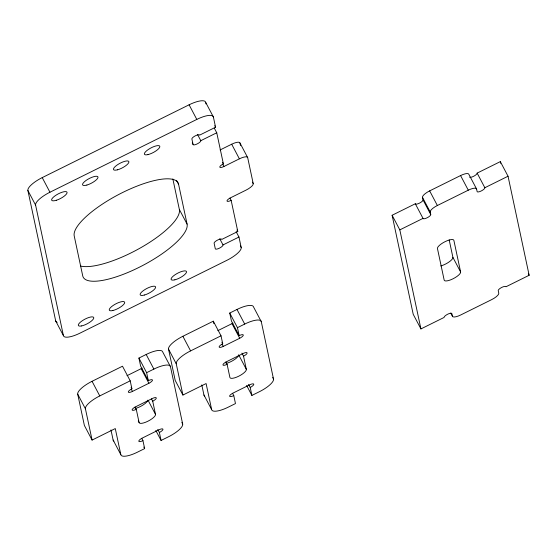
<?xml version="1.0" encoding="UTF-8"?>
<svg xmlns="http://www.w3.org/2000/svg" width="557" height="557" viewBox="0 0 557 557"><rect width="100%" height="100%" fill="white"/><g stroke="black" fill="none" stroke-linecap="round" stroke-linejoin="round"><path stroke-width="0.84" d="M236.126 231.649L238.967 237.031L241.188 247.461A17.309 5.145 -27.8 0 1 226.845 260.335L79.978 333.142A17.309 5.145 -27.8 0 1 63.407 335.593L55.7 320.971L27.892 190.487A17.309 5.145 -27.8 0 1 42.235 177.606L189.102 104.8A17.309 5.145 -27.8 0 1 205.672 102.349L213.38 116.97L215.566 127.233L199.622 135.135A4.331 1.288 -27.8 0 0 195.479 135.748A4.331 1.288 -27.8 0 0 191.893 138.971L193.077 144.507A4.331 1.288 -27.8 0 0 197.22 143.894A4.331 1.288 -27.8 0 0 200.805 140.677L216.75 132.775L214.313 128.159M63.407 335.593L35.599 205.101A17.309 5.145 -27.8 0 1 49.949 192.228L196.809 119.421A17.309 5.145 -27.8 0 1 213.38 116.97M220.092 149.958L231.684 144.214A8.654 2.576 -27.8 0 1 239.97 142.989L247.677 157.603L253.233 183.671A8.654 2.576 -27.8 0 1 246.062 190.111L230.598 197.77A4.331 1.288 -27.8 0 0 227.012 200.993A4.331 1.288 -27.8 0 0 231.155 200.381L237.79 231.496L221.846 239.399A4.331 1.288 -27.8 0 0 217.703 240.011A4.331 1.288 -27.8 0 0 214.118 243.228L215.294 248.77A4.331 1.288 -27.8 0 0 219.437 248.157A4.331 1.288 -27.8 0 0 223.023 244.934L238.967 237.031M216.75 132.775L223.378 163.89A4.331 1.288 -27.8 0 0 219.792 167.107A4.331 1.288 -27.8 0 0 223.935 166.494L239.392 158.829A8.654 2.576 -27.8 0 1 247.677 157.603M508.04 176.228L529.15 275.276L505.958 286.771A4.331 1.288 -27.8 0 0 501.815 287.384A4.331 1.288 -27.8 0 0 498.23 290.608L498.787 293.212A8.654 2.576 -27.8 0 1 491.615 299.652L460.695 314.977A8.654 2.576 -27.8 0 1 452.409 316.202L451.852 313.598A4.331 1.288 -27.8 0 0 447.71 314.211A4.331 1.288 -27.8 0 0 444.124 317.427L420.932 328.922L399.822 229.881L423.014 218.379A4.331 1.288 -27.8 0 0 427.156 217.766A4.331 1.288 -27.8 0 0 430.742 214.549L423.035 199.928L422.478 197.324A8.654 2.576 -27.8 0 1 429.656 190.884L460.569 175.559A8.654 2.576 -27.8 0 1 468.855 174.334L476.569 188.955L477.119 191.559A4.331 1.288 -27.8 0 0 481.262 190.947A4.331 1.288 -27.8 0 0 484.848 187.73L508.04 176.228L500.332 161.614L477.14 173.109A4.331 1.288 -27.8 0 1 474.056 176.068A4.331 1.288 -27.8 0 1 469.614 177.21M420.932 328.922L413.224 314.308L392.114 215.26L415.306 203.765A4.331 1.288 -27.8 0 0 419.449 203.152A4.331 1.288 -27.8 0 0 423.035 199.928M430.742 214.549L430.185 211.945A8.654 2.576 -27.8 0 1 437.363 205.505L468.284 190.181A8.654 2.576 -27.8 0 1 476.569 188.955M141.729 438.31L142.947 440.622L144.646 448.601L137.398 452.193A17.309 5.145 -27.8 0 1 120.827 454.644L115.278 428.577L92.086 440.072L84.379 425.457L77.715 394.175A17.309 5.145 -27.8 0 1 92.058 381.301L122.498 366.214L130.206 380.835L131.905 388.814A4.331 1.288 -27.8 0 0 128.319 392.031A4.331 1.288 -27.8 0 0 132.462 391.418L148.886 383.279A4.331 1.288 -27.8 0 0 152.472 380.062A4.331 1.288 -27.8 0 0 148.329 380.675L140.622 366.053L138.923 358.067L146.171 354.475A17.309 5.145 -27.8 0 1 162.741 352.024L170.449 366.645L182.668 423.988A17.044 5.069 -27.8 0 1 168.806 436.625L161.07 440.462L155.8 430.457M232.554 393.284L233.773 395.595L235.472 403.574L228.224 407.167A17.309 5.145 -27.8 0 1 211.653 409.618L206.097 383.557L182.912 395.052L175.204 380.431L168.534 349.155A17.309 5.145 -27.8 0 1 182.884 336.275L213.317 321.187L221.025 335.808L222.73 343.787A4.331 1.288 -27.8 0 0 219.145 347.011A4.331 1.288 -27.8 0 0 223.287 346.398L239.712 338.252A4.331 1.288 -27.8 0 0 243.298 335.036A4.331 1.288 -27.8 0 0 239.155 335.648L231.447 321.027L229.742 313.048L236.99 309.455A17.309 5.145 -27.8 0 1 253.56 307.004L261.268 321.619L273.494 378.962A17.044 5.069 -27.8 0 1 259.625 391.599L251.896 395.435L246.626 385.43M126.996 375.69L141.179 368.657A4.331 1.288 -27.8 0 0 142.167 368.121M217.815 330.663L232.004 323.631A4.331 1.288 -27.8 0 0 232.993 323.095M92.086 440.072L85.423 408.796A17.309 5.145 -27.8 0 1 99.766 395.923L130.206 380.835M148.329 380.675L146.63 372.689L153.878 369.096A17.309 5.145 -27.8 0 1 170.449 366.645M182.912 395.052L176.242 363.77A17.309 5.145 -27.8 0 1 190.591 350.896L221.025 335.808M239.155 335.648L237.456 327.662L244.697 324.07A17.309 5.145 -27.8 0 1 261.268 321.619M477.14 173.109L484.848 187.73M528.335 273.738L529.15 275.276M460.569 175.559L468.284 190.181M429.656 190.884L437.363 205.505M422.478 197.324L430.185 211.945M449.179 239.886L452.904 257.355L460.611 271.976A9.197 2.736 -27.8 0 1 452.987 278.813A9.197 2.736 -27.8 0 1 444.18 280.115L437.447 248.513A9.197 2.736 -27.8 0 1 445.071 241.668A9.197 2.736 -27.8 0 1 453.871 240.366L460.611 271.976M415.306 203.765L423.014 218.379M450.787 313.125L452.409 316.202M392.114 215.26L399.822 229.881M252.425 182.132L253.233 183.671M231.684 144.214L239.392 158.829M214.758 125.694L215.566 127.233M222.57 162.352L223.378 163.89M222.716 164.183L223.935 166.494M189.102 104.8L196.809 119.421M197.561 134.522L200.805 140.677M229.937 198.069L231.155 200.381M192.262 142.968L193.077 144.507M236.976 229.957L237.79 231.496M240.38 245.922L241.188 247.461M219.778 238.779L223.023 244.934M176.541 180.377L178.574 184.228L187.075 224.109A58.422 17.371 -27.8 0 1 138.644 267.569A58.422 17.371 -27.8 0 1 82.721 275.84L74.22 235.959A58.422 17.371 -27.8 0 1 122.644 192.499A58.422 17.371 -27.8 0 1 178.574 184.228M236.99 309.455L244.697 324.07M272.679 377.423L273.494 378.962M172.851 178.943L179.361 209.488L187.075 224.109M229.742 313.048L237.456 327.662M232.004 323.631L239.712 338.252M241.905 353.096L243.527 356.174L246.34 369.368A9.197 2.736 -27.8 0 1 238.716 376.212A9.197 2.736 -27.8 0 1 229.916 377.514L227.103 364.313L225.884 362.008M238.633 354.746L246.34 369.368M248.575 384.372L250.197 387.449L251.896 395.435M221.916 342.249L222.73 343.787M222.069 344.087L223.287 346.398M182.884 336.275L190.591 350.896M201.794 384.908L203.946 394.997L211.653 409.618M168.534 349.155L176.242 363.77M146.171 354.475L153.878 369.096M181.854 422.45L182.668 423.988M138.923 358.067L146.63 372.689M42.235 177.606L49.949 192.228M141.179 368.657L148.886 383.279M151.49 398.889L152.709 401.2L155.514 414.394A9.197 2.736 -27.8 0 1 147.897 421.231A9.197 2.736 -27.8 0 1 139.09 422.533L138.282 420.995M148.218 400.546L155.514 414.394M157.749 429.398L159.372 432.476L161.07 440.462M27.892 190.487L35.599 205.101M131.097 387.275L131.905 388.814M131.243 389.113L132.462 391.418M135.066 407.035L136.277 409.339L139.09 422.533M143.838 447.062L144.646 448.601M92.058 381.301L99.766 395.923M110.975 429.934L113.12 440.023L120.827 454.644M77.715 394.175L85.423 408.796M500.332 161.614L500.694 163.305M239.97 142.989L240.506 145.509M205.672 102.349L206.006 103.929M213.317 321.187L213.832 323.582M57.197 322.357A17.309 5.145 -27.8 0 1 56.8 322.211M56.459 322.03A17.309 5.145 -27.8 0 1 55.7 320.971M179.361 209.488A58.422 17.371 -27.8 0 1 141.443 247.336A58.422 17.371 -27.8 0 1 80.793 266.079M452.904 257.355A9.197 2.736 -27.8 0 1 449.165 261.887A9.197 2.736 -27.8 0 1 440.789 265.947M142.947 440.622A4.331 1.288 -27.8 0 1 138.804 441.235A4.331 1.288 -27.8 0 1 142.39 438.011L158.815 429.872A4.331 1.288 -27.8 0 1 162.957 429.259A4.331 1.288 -27.8 0 1 159.372 432.476M152.709 401.2A4.331 1.288 -27.8 0 0 156.294 397.977A4.331 1.288 -27.8 0 0 152.152 398.589L135.727 406.735A4.331 1.288 -27.8 0 0 132.134 409.952A4.331 1.288 -27.8 0 0 136.277 409.339M113.886 441.081A17.309 5.145 -27.8 0 1 113.12 440.023M147.821 400.156A9.197 2.736 -27.8 0 1 135.247 408.476M233.773 395.595A4.331 1.288 -27.8 0 1 229.63 396.208A4.331 1.288 -27.8 0 1 233.216 392.984L249.64 384.845A4.331 1.288 -27.8 0 1 253.783 384.233A4.331 1.288 -27.8 0 1 250.197 387.449M243.527 356.174A4.331 1.288 -27.8 0 0 247.113 352.95A4.331 1.288 -27.8 0 0 242.97 353.563L226.546 361.709A4.331 1.288 -27.8 0 0 222.96 364.926A4.331 1.288 -27.8 0 0 227.103 364.313M204.711 396.055A17.309 5.145 -27.8 0 1 203.946 394.997M238.521 355.568A9.197 2.736 -27.8 0 1 226.072 363.456M81.545 325.942A8.654 2.576 -27.8 0 0 93.757 318.144A8.654 2.576 -27.8 0 0 82.819 320.386A8.654 2.576 -27.8 0 0 81.545 325.942M112.841 310.528A8.654 2.576 -27.8 0 0 124.705 302.632A8.654 2.576 -27.8 0 0 113.336 305.327A8.654 2.576 -27.8 0 0 112.841 310.528M144.535 295.001A8.654 2.576 -27.8 0 0 155.605 286.987A8.654 2.576 -27.8 0 0 143.497 290.517A8.654 2.576 -27.8 0 0 144.535 295.001M174.856 279.83A8.654 2.576 -27.8 0 0 186.546 271.9A8.654 2.576 -27.8 0 0 174.989 274.789A8.654 2.576 -27.8 0 0 174.856 279.83M56.41 200.248A8.654 2.576 -27.8 0 0 67.021 192.228A8.654 2.576 -27.8 0 0 54.593 196.168A8.654 2.576 -27.8 0 0 56.41 200.248M86.885 185.056A8.654 2.576 -27.8 0 0 97.99 177.056A8.654 2.576 -27.8 0 0 85.91 180.552A8.654 2.576 -27.8 0 0 86.885 185.056M117.395 169.843A8.654 2.576 -27.8 0 0 128.925 161.885A8.654 2.576 -27.8 0 0 117.214 164.949A8.654 2.576 -27.8 0 0 117.395 169.843M148.03 154.588A8.654 2.576 -27.8 0 0 159.845 146.679A8.654 2.576 -27.8 0 0 148.42 149.429A8.654 2.576 -27.8 0 0 148.03 154.588"/></g></svg>
